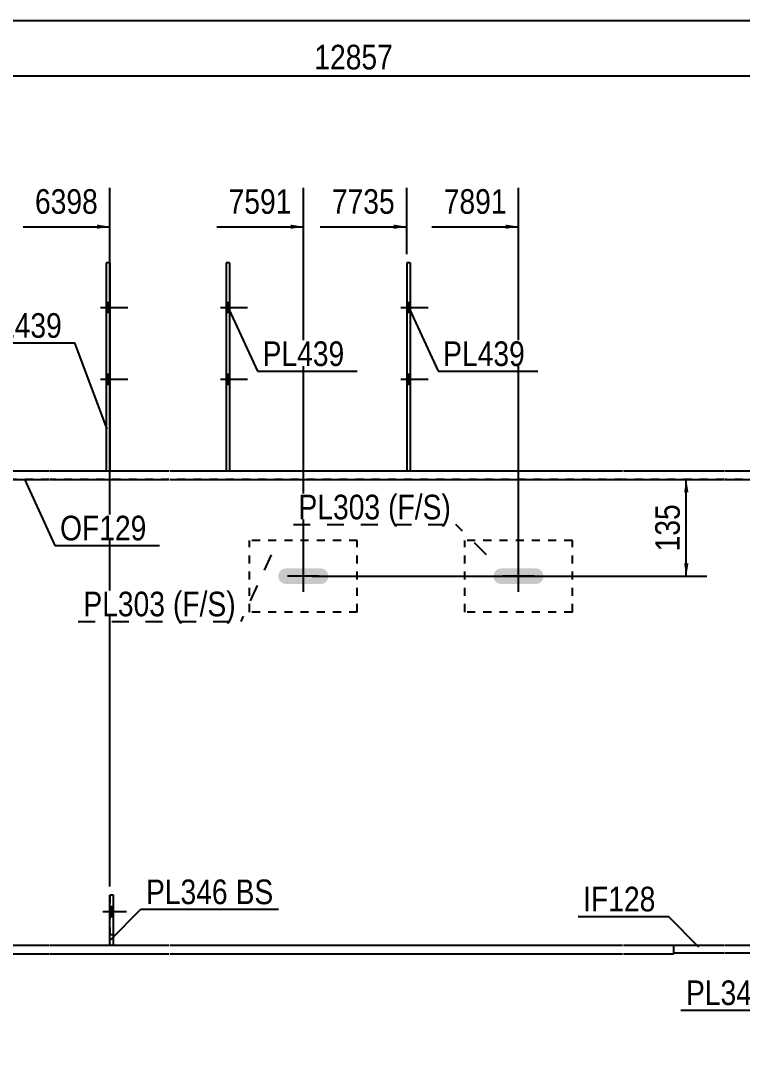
# Model space of a CAD drawing. Header units: millimetres. Extents: x -1012 to -610, y -190 to 87.
# Drawn here: x -854.6 to -770.8, y -34.2 to 86.6 of the extents above; entities that cross this region are included whole.
import ezdxf

# ---------------------------------------------------------------- set-up
doc = ezdxf.new("R2010")
doc.units = ezdxf.units.MM
doc.linetypes.add('DXK_LINE_DOT1', pattern=[1.8814, 0.9407, -0.9407])
doc.linetypes.add('DXK_LINE_DOT2', pattern=[3.9198, 1.9599, -1.9599])
doc.styles.add('Arial Narrow', font='ARIALN.TTF', dxfattribs={"height": 0.2})

# ---------------------------------------------------------------- blocks, each defined once
blk = doc.blocks.new('Unknown-628699867-1211')
at = {"color": 5, "linetype": 'Continuous'}
blk.add_line((-609.88, 86.63), (-1009.88, 86.63), dxfattribs=at)
blk = doc.blocks.new('Part-628699867-1730 - 1513')
at = {"color": 7, "linetype": 'DXK_LINE_DOT1'}
for p, q in [((-815.52, 26.25), (-828.02, 26.25)), ((-828.02, 17.92), (-828.02, 26.25)), ((-815.52, 17.92), (-815.52, 26.25)), ((-815.52, 17.92), (-828.02, 17.92))]:
    blk.add_line(p, q, dxfattribs=at)
blk = doc.blocks.new('Bolt-628699867-1556 - 1513')
at = {"linetype": 'Continuous'}
blk.add_hatch(color=3, dxfattribs=at).paths.add_polyline_path([(-799.62, 22.43), (-799.69, 22.08), (-799.62, 21.73), (-799.42, 21.43), (-799.13, 21.24), (-798.77, 21.17), (-794.77, 21.17), (-794.42, 21.24), (-794.13, 21.43), (-793.93, 21.73), (-793.86, 22.08), (-793.93, 22.43), (-794.13, 22.73), (-794.42, 22.93), (-794.77, 23), (-798.77, 23), (-799.13, 22.93), (-799.42, 22.73)])
at = {"color": 3, "linetype": 'Continuous'}
for p, q in [((-796.77, 20.25), (-796.77, 23.92)), ((-794.94, 22.08), (-798.61, 22.08))]:
    blk.add_line(p, q, dxfattribs=at)
blk = doc.blocks.new('Part-628699867-1939 - 1513')
at = {"color": 2, "linetype": 'Continuous'}
for p, q in [((-772.92, -20.83), (-778.76, -20.83)), ((-778.76, -20.83), (-778.76, -21.67)), ((-778.76, -21.67), (-772.92, -21.67)), ((-766.97, -20.83), (-772.82, -20.83)), ((-772.82, -21.67), (-766.99, -21.67)), ((-766.99, -21.67), (-751.55, -22.44)), ((-766.97, -20.83), (-751.55, -21.6)), ((-751.45, -22.96), (-739.78, -23.55)), ((-751.45, -23.8), (-739.78, -24.38)), ((-739.68, -26.5), (-725.85, -27.2)), ((-739.68, -27.34), (-725.85, -28.03)), ((-725.75, -32.1), (-712.17, -32.78)), ((-725.75, -32.93), (-712.17, -33.61)), ((-712.07, -32.89), (-703.25, -33.33)), ((-712.07, -33.73), (-703.29, -34.17)), ((-703.25, -33.33), (-703.29, -34.17))]:
    blk.add_line(p, q, dxfattribs=at)
blk = doc.blocks.new('Bolt-628699867-1557 - 1513')
at = {"linetype": 'Continuous'}
blk.add_hatch(color=3, dxfattribs=at).paths.add_polyline_path([(-824.62, 22.43), (-824.69, 22.08), (-824.62, 21.73), (-824.42, 21.43), (-824.13, 21.24), (-823.77, 21.17), (-819.77, 21.17), (-819.42, 21.24), (-819.13, 21.43), (-818.93, 21.73), (-818.86, 22.08), (-818.93, 22.43), (-819.13, 22.73), (-819.42, 22.93), (-819.77, 23), (-823.77, 23), (-824.13, 22.93), (-824.42, 22.73)])
at = {"color": 3, "linetype": 'Continuous'}
for p, q in [((-821.77, 20.25), (-821.77, 23.92)), ((-819.94, 22.08), (-823.61, 22.08))]:
    blk.add_line(p, q, dxfattribs=at)
blk = doc.blocks.new('Part-628699867-1720 - 1513')
at = {"color": 7, "linetype": 'DXK_LINE_DOT1'}
for p, q in [((-790.52, 26.25), (-803.02, 26.25)), ((-803.02, 17.92), (-803.02, 26.25)), ((-790.52, 17.92), (-790.52, 26.25)), ((-790.52, 17.92), (-803.02, 17.92))]:
    blk.add_line(p, q, dxfattribs=at)
blk = doc.blocks.new('Part-628699867-3206 - 1513')
at = {"color": 2, "linetype": 'Continuous'}
for p, q in [((-844.27, -20.81), (-844.27, -14.97)), ((-843.85, -14.97), (-844.27, -14.97)), ((-843.85, -20.81), (-843.85, -14.97)), ((-844.27, -20.81), (-843.85, -20.81))]:
    blk.add_line(p, q, dxfattribs=at)
at = {"color": 7, "linetype": 'DXK_LINE_DOT1'}
blk.add_line((-844.27, -19.56), (-843.85, -19.56), dxfattribs=at)
blk = doc.blocks.new('Part-628699867-1961 - 1513')
at = {"color": 2, "linetype": 'Continuous'}
for p, q in [((-890.67, -20.83), (-906.37, -20.83)), ((-906.37, -20.83), (-906.37, -21.83)), ((-876.74, -20.83), (-890.57, -20.83)), ((-863.05, -20.83), (-876.64, -20.83)), ((-851.29, -20.83), (-862.95, -20.83)), ((-837.35, -20.83), (-851.19, -20.83)), ((-784.69, -20.83), (-837.25, -20.83)), ((-778.76, -20.83), (-784.59, -20.83)), ((-778.76, -20.83), (-778.76, -21.83)), ((-890.67, -21.83), (-906.37, -21.83)), ((-876.74, -21.83), (-890.57, -21.83)), ((-863.05, -21.83), (-876.64, -21.83)), ((-851.29, -21.83), (-862.95, -21.83)), ((-837.35, -21.83), (-851.19, -21.83)), ((-784.69, -21.83), (-837.25, -21.83)), ((-778.76, -21.83), (-784.59, -21.83))]:
    blk.add_line(p, q, dxfattribs=at)
blk = doc.blocks.new('Part-628699867-1988 - 1513')
at = {"color": 2, "linetype": 'Continuous'}
blk.add_line((-896.5, 33.33), (-896.5, -20.83), dxfattribs=at)
at = {"color": 7, "linetype": 'DXK_LINE_DOT1'}
for p, q in [((-890.67, 33.33), (-896.5, 33.33)), ((-876.74, 33.33), (-890.57, 33.33)), ((-863.05, 33.33), (-876.64, 33.33)), ((-851.29, 33.33), (-862.95, 33.33)), ((-837.35, 33.33), (-851.19, 33.33)), ((-784.69, 33.33), (-837.25, 33.33)), ((-772.92, 33.33), (-784.59, 33.33)), ((-766.97, 33.33), (-772.82, 33.33)), ((-766.97, 33.33), (-766.97, -20.83)), ((-890.67, -20.83), (-896.5, -20.83)), ((-876.74, -20.83), (-890.57, -20.83)), ((-863.05, -20.83), (-876.64, -20.83)), ((-851.29, -20.83), (-862.95, -20.83)), ((-837.35, -20.83), (-851.19, -20.83)), ((-784.69, -20.83), (-837.25, -20.83)), ((-772.92, -20.83), (-784.59, -20.83)), ((-766.97, -20.83), (-772.82, -20.83))]:
    blk.add_line(p, q, dxfattribs=at)
blk = doc.blocks.new('Part-628699867-2037 - 1513')
at = {"color": 2, "linetype": 'Continuous'}
for p, q in [((-857.12, 34.33), (-851.29, 34.33)), ((-857.12, 34.33), (-857.12, 33.33)), ((-851.19, 34.33), (-837.35, 34.33)), ((-837.25, 34.33), (-784.69, 34.33)), ((-784.59, 34.33), (-772.92, 34.33)), ((-772.82, 34.33), (-751.55, 34.33)), ((-751.45, 34.33), (-745.62, 34.33)), ((-745.62, 34.33), (-745.62, 33.33)), ((-857.12, 33.33), (-851.29, 33.33)), ((-851.19, 33.33), (-837.35, 33.33)), ((-837.25, 33.33), (-784.69, 33.33)), ((-784.59, 33.33), (-772.92, 33.33)), ((-772.82, 33.33), (-751.55, 33.33)), ((-751.45, 33.33), (-745.62, 33.33))]:
    blk.add_line(p, q, dxfattribs=at)
blk = doc.blocks.new('Part-628699867-3176 - 1513')
at = {"color": 2, "linetype": 'Continuous'}
for p, q in [((-809.36, 58.5), (-809.77, 58.5)), ((-809.77, 58.5), (-809.77, 34.33)), ((-809.36, 58.5), (-809.36, 34.33))]:
    blk.add_line(p, q, dxfattribs=at)
at = {"color": 7, "linetype": 'DXK_LINE_DOT1'}
blk.add_line((-809.77, 34.33), (-809.36, 34.33), dxfattribs=at)
blk = doc.blocks.new('Part-628699867-3205 - 1513')
at = {"color": 2, "linetype": 'Continuous'}
for p, q in [((-844.27, 58.5), (-844.69, 58.5)), ((-844.69, 58.5), (-844.69, 34.33)), ((-844.27, 58.5), (-844.27, 34.33))]:
    blk.add_line(p, q, dxfattribs=at)
at = {"color": 7, "linetype": 'DXK_LINE_DOT1'}
blk.add_line((-844.69, 34.33), (-844.27, 34.33), dxfattribs=at)
blk = doc.blocks.new('Part-628699867-3209 - 1513')
at = {"color": 7, "linetype": 'DXK_LINE_DOT1'}
for p, q in [((-844.27, -14.97), (-844.27, -20.81)), ((-843.85, -14.97), (-844.27, -14.97)), ((-843.85, -20.81), (-843.85, -14.97)), ((-844.27, -20.81), (-843.85, -20.81))]:
    blk.add_line(p, q, dxfattribs=at)
blk = doc.blocks.new('Part-628699867-3212 - 1513')
at = {"color": 2, "linetype": 'Continuous'}
for p, q in [((-830.34, 58.5), (-830.75, 58.5)), ((-830.75, 58.5), (-830.75, 34.33)), ((-830.34, 58.5), (-830.34, 34.33))]:
    blk.add_line(p, q, dxfattribs=at)
at = {"color": 7, "linetype": 'DXK_LINE_DOT1'}
blk.add_line((-830.75, 34.33), (-830.34, 34.33), dxfattribs=at)
blk = doc.blocks.new('Bolt-628699867-3218 - 1513')
at = {"linetype": 'Continuous'}
for points in [[(-809.36, 52.75), (-809.36, 53.91), (-809.77, 53.91), (-809.77, 52.75)], [(-809.36, 52.75), (-809.36, 53.91), (-809.77, 53.91), (-809.77, 52.75)], [(-809.36, 44.41), (-809.36, 45.58), (-809.77, 45.58), (-809.77, 44.41)], [(-809.36, 44.41), (-809.36, 45.58), (-809.77, 45.58), (-809.77, 44.41)]]:
    blk.add_hatch(color=3, dxfattribs=at).paths.add_polyline_path(points)
at = {"color": 3, "linetype": 'Continuous'}
for p, q in [((-810.44, 53.33), (-807.27, 53.33)), ((-810.44, 53.33), (-807.27, 53.33)), ((-809.77, 53.91), (-809.36, 53.91)), ((-809.77, 53.91), (-809.36, 53.91)), ((-809.77, 52.75), (-809.36, 52.75)), ((-809.77, 52.75), (-809.36, 52.75)), ((-810.44, 45), (-807.27, 45)), ((-810.44, 45), (-807.27, 45)), ((-809.77, 45.58), (-809.36, 45.58)), ((-809.77, 45.58), (-809.36, 45.58)), ((-809.77, 44.41), (-809.36, 44.41)), ((-809.77, 44.41), (-809.36, 44.41))]:
    blk.add_line(p, q, dxfattribs=at)
blk = doc.blocks.new('Bolt-628699867-3247 - 1513')
at = {"linetype": 'Continuous'}
for points in [[(-844.27, 52.75), (-844.27, 53.91), (-844.69, 53.91), (-844.69, 52.75)], [(-844.27, 52.75), (-844.27, 53.91), (-844.69, 53.91), (-844.69, 52.75)], [(-844.27, 44.41), (-844.27, 45.58), (-844.69, 45.58), (-844.69, 44.41)], [(-844.27, 44.41), (-844.27, 45.58), (-844.69, 45.58), (-844.69, 44.41)]]:
    blk.add_hatch(color=3, dxfattribs=at).paths.add_polyline_path(points)
at = {"color": 3, "linetype": 'Continuous'}
for p, q in [((-845.35, 53.33), (-842.19, 53.33)), ((-845.35, 53.33), (-842.19, 53.33)), ((-844.69, 53.91), (-844.27, 53.91)), ((-844.69, 53.91), (-844.27, 53.91)), ((-844.69, 52.75), (-844.27, 52.75)), ((-844.69, 52.75), (-844.27, 52.75)), ((-845.35, 45), (-842.19, 45)), ((-845.35, 45), (-842.19, 45)), ((-844.69, 45.58), (-844.27, 45.58)), ((-844.69, 45.58), (-844.27, 45.58)), ((-844.69, 44.41), (-844.27, 44.41)), ((-844.69, 44.41), (-844.27, 44.41))]:
    blk.add_line(p, q, dxfattribs=at)
blk = doc.blocks.new('Bolt-628699867-3248 - 1513')
at = {"linetype": 'Continuous'}
blk.add_hatch(color=3, dxfattribs=at).paths.add_polyline_path([(-843.85, -17.47), (-843.85, -16.31), (-844.27, -16.31), (-844.27, -17.47)])
at = {"color": 3, "linetype": 'Continuous'}
for p, q in [((-845.06, -16.89), (-842.31, -16.89)), ((-844.27, -16.31), (-843.85, -16.31)), ((-844.27, -17.47), (-843.85, -17.47))]:
    blk.add_line(p, q, dxfattribs=at)
blk = doc.blocks.new('Bolt-628699867-3251 - 1513')
at = {"color": 3, "linetype": 'DXK_LINE_DOT2'}
for p, q in [((-845.06, -16.89), (-842.31, -16.89)), ((-844.27, -16.31), (-843.85, -16.31)), ((-844.27, -17.47), (-843.85, -17.47))]:
    blk.add_line(p, q, dxfattribs=at)
blk = doc.blocks.new('Bolt-628699867-3254 - 1513')
at = {"linetype": 'Continuous'}
for points in [[(-830.34, 52.75), (-830.34, 53.91), (-830.75, 53.91), (-830.75, 52.75)], [(-830.34, 52.75), (-830.34, 53.91), (-830.75, 53.91), (-830.75, 52.75)], [(-830.34, 44.41), (-830.34, 45.58), (-830.75, 45.58), (-830.75, 44.41)], [(-830.34, 44.41), (-830.34, 45.58), (-830.75, 45.58), (-830.75, 44.41)]]:
    blk.add_hatch(color=3, dxfattribs=at).paths.add_polyline_path(points)
at = {"color": 3, "linetype": 'Continuous'}
for p, q in [((-831.42, 53.33), (-828.25, 53.33)), ((-831.42, 53.33), (-828.25, 53.33)), ((-830.75, 53.91), (-830.34, 53.91)), ((-830.75, 53.91), (-830.34, 53.91)), ((-830.75, 52.75), (-830.34, 52.75)), ((-830.75, 52.75), (-830.34, 52.75)), ((-831.42, 45), (-828.25, 45)), ((-831.42, 45), (-828.25, 45)), ((-830.75, 45.58), (-830.34, 45.58)), ((-830.75, 45.58), (-830.34, 45.58)), ((-830.75, 44.41), (-830.34, 44.41)), ((-830.75, 44.41), (-830.34, 44.41))]:
    blk.add_line(p, q, dxfattribs=at)
blk = doc.blocks.new('StraightDimension-628699867-4076 - 1513')
at = {"linetype": 'Continuous'}
blk.add_hatch(color=7, dxfattribs=at).paths.add_polyline_path([(-823.27, 62.95), (-821.77, 62.7), (-823.27, 62.45)])
at = {"color": 7, "linetype": 'Continuous'}
for p, q in [((-821.77, 23.08), (-821.77, 67.2)), ((-831.84, 62.7), (-821.77, 62.7))]:
    blk.add_line(p, q, dxfattribs=at)
at = {"color": 0}
blk.add_wipeout([(-822.55, 63.6), (-822.55, 67.8), (-831.06, 67.8), (-831.06, 63.6)], dxfattribs=at)
at = {"color": 3, "style": 'Arial Narrow'}
blk.add_text('7591', height=2.863, dxfattribs=at).set_placement((-830.46, 64.2))
blk = doc.blocks.new('StraightDimension-628699867-6439 - 1513')
at = {"color": 7, "linetype": 'Continuous'}
blk.add_line((-1000, 80.23), (-631.85, 80.23), dxfattribs=at)
at = {"color": 0}
blk.add_wipeout([(-810.76, 80.38), (-810.76, 84.58), (-821.1, 84.58), (-821.1, 80.38)], dxfattribs=at)
at = {"color": 3, "style": 'Arial Narrow'}
blk.add_text('12857', height=2.863, dxfattribs=at).set_placement((-820.5, 80.98))
blk = doc.blocks.new('StraightDimension-628699867-4077 - 1513')
at = {"linetype": 'Continuous'}
blk.add_hatch(color=7, dxfattribs=at).paths.add_polyline_path([(-845.77, 62.95), (-844.27, 62.7), (-845.77, 62.45)])
at = {"color": 7, "linetype": 'Continuous'}
for p, q in [((-844.27, -13.97), (-844.27, 67.2)), ((-854.33, 62.7), (-844.27, 62.7))]:
    blk.add_line(p, q, dxfattribs=at)
at = {"color": 0}
blk.add_wipeout([(-845.04, 63.6), (-845.04, 67.8), (-853.56, 67.8), (-853.56, 63.6)], dxfattribs=at)
at = {"color": 3, "style": 'Arial Narrow'}
blk.add_text('6398', height=2.863, dxfattribs=at).set_placement((-852.96, 64.2))
blk = doc.blocks.new('StraightDimension-628699867-2388 - 1513')
at = {"linetype": 'Continuous'}
for points in [[(-777.53, 31.83), (-777.28, 33.33), (-777.03, 31.83)], [(-777.03, 23.58), (-777.28, 22.08), (-777.53, 23.58)]]:
    blk.add_hatch(color=7, dxfattribs=at).paths.add_polyline_path(points)
at = {"color": 7, "linetype": 'Continuous'}
for p, q in [((-789.34, 33.33), (-774.88, 33.33)), ((-777.28, 22.08), (-777.28, 33.33)), ((-820.77, 22.08), (-774.88, 22.08))]:
    blk.add_line(p, q, dxfattribs=at)
at = {"color": 0}
blk.add_wipeout([(-777.43, 31.05), (-781.63, 31.05), (-781.63, 24.37), (-777.43, 24.37)], dxfattribs=at)
at = {"color": 3, "style": 'Arial Narrow'}
blk.add_text('135', height=2.863, rotation=90.0002, dxfattribs=at).set_placement((-778.03, 24.97))
blk = doc.blocks.new('StraightDimension-628699867-4074 - 1513')
at = {"linetype": 'Continuous'}
blk.add_hatch(color=7, dxfattribs=at).paths.add_polyline_path([(-798.27, 62.95), (-796.77, 62.7), (-798.27, 62.45)])
at = {"color": 7, "linetype": 'Continuous'}
for p, q in [((-796.77, 23.08), (-796.77, 67.2)), ((-806.84, 62.7), (-796.77, 62.7))]:
    blk.add_line(p, q, dxfattribs=at)
at = {"color": 0}
blk.add_wipeout([(-797.55, 63.6), (-797.55, 67.8), (-806.06, 67.8), (-806.06, 63.6)], dxfattribs=at)
at = {"color": 3, "style": 'Arial Narrow'}
blk.add_text('7891', height=2.863, dxfattribs=at).set_placement((-805.46, 64.2))
blk = doc.blocks.new('StraightDimension-628699867-4075 - 1513')
at = {"linetype": 'Continuous'}
blk.add_hatch(color=7, dxfattribs=at).paths.add_polyline_path([(-811.27, 62.95), (-809.77, 62.7), (-811.27, 62.45)])
at = {"color": 7, "linetype": 'Continuous'}
for p, q in [((-809.77, 59.5), (-809.77, 67.2)), ((-819.84, 62.7), (-809.77, 62.7))]:
    blk.add_line(p, q, dxfattribs=at)
at = {"color": 0}
blk.add_wipeout([(-810.55, 63.6), (-810.55, 67.8), (-819.06, 67.8), (-819.06, 63.6)], dxfattribs=at)
at = {"color": 3, "style": 'Arial Narrow'}
blk.add_text('7735', height=2.863, dxfattribs=at).set_placement((-818.46, 64.2))
blk = doc.blocks.new('Mark-628699867-5999 - 1513')
at = {"color": 0}
for points in [[(-812.83, 28.69), (-812.83, 31.69), (-822.34, 31.69), (-822.34, 28.69)], [(-804.64, 28.69), (-804.64, 31.69), (-811.93, 31.69), (-811.93, 28.69)]]:
    blk.add_wipeout(points, dxfattribs=at)
for points in [[(-812.83, 28.69), (-812.83, 31.69), (-822.34, 31.69), (-822.34, 28.69)], [(-804.64, 28.69), (-804.64, 31.69), (-811.93, 31.69), (-811.93, 28.69)]]:
    blk.add_wipeout(points, dxfattribs=at)
at = {"color": 7, "linetype": 'DXK_LINE_DOT2'}
for p in [(-822.94, 28.09), (-800.5, 24.56)]:
    blk.add_line(p, (-804.04, 28.09), dxfattribs=at)
at = {"color": 3, "style": 'Arial Narrow'}
for s, p in [('PL303', (-822.34, 28.69)), ('(F/', (-811.93, 28.69)), ('S)', (-807.92, 28.69))]:
    blk.add_text(s, height=2.863, dxfattribs=at).set_placement(p)
blk = doc.blocks.new('MarkSet-628699867-5729 - 1513')
at = {"color": 0}
for points in [[(-767.81, -27.76), (-767.81, -24.76), (-777.31, -24.76), (-777.31, -27.76)], [(-762.53, -27.76), (-762.53, -24.76), (-766.91, -24.76), (-766.91, -27.76)]]:
    blk.add_wipeout(points, dxfattribs=at)
for points in [[(-767.81, -27.76), (-767.81, -24.76), (-777.31, -24.76), (-777.31, -27.76)], [(-762.53, -27.76), (-762.53, -24.76), (-766.91, -24.76), (-766.91, -27.76)]]:
    blk.add_wipeout(points, dxfattribs=at)
at = {"color": 7, "linetype": 'Continuous'}
for p in [(-758.39, -20.62), (-777.91, -28.36)]:
    blk.add_line(p, (-761.93, -28.36), dxfattribs=at)
at = {"color": 3, "style": 'Arial Narrow'}
for s, p in [('PL346', (-777.31, -27.76)), ('BS', (-766.91, -27.76))]:
    blk.add_text(s, height=2.863, dxfattribs=at).set_placement(p)
blk = doc.blocks.new('MarkSet-628699867-5740 - 1513')
at = {"color": 0}
for points in [[(-830.55, -16.03), (-830.55, -13.03), (-840.06, -13.03), (-840.06, -16.03)], [(-825.27, -16.03), (-825.27, -13.03), (-829.65, -13.03), (-829.65, -16.03)]]:
    blk.add_wipeout(points, dxfattribs=at)
for points in [[(-830.55, -16.03), (-830.55, -13.03), (-840.06, -13.03), (-840.06, -16.03)], [(-825.27, -16.03), (-825.27, -13.03), (-829.65, -13.03), (-829.65, -16.03)]]:
    blk.add_wipeout(points, dxfattribs=at)
at = {"color": 7, "linetype": 'Continuous'}
for p, q in [((-844.19, -20.16), (-840.66, -16.63)), ((-840.66, -16.63), (-824.67, -16.63))]:
    blk.add_line(p, q, dxfattribs=at)
at = {"color": 3, "style": 'Arial Narrow'}
for s, p in [('PL346', (-840.06, -16.03)), ('BS', (-829.65, -16.03))]:
    blk.add_text(s, height=2.863, dxfattribs=at).set_placement(p)
blk = doc.blocks.new('Mark-628699867-5781 - 1513')
at = {"color": 7, "linetype": 'Continuous'}
blk.add_line((-775.82, -21.01), (-779.36, -17.47), dxfattribs=at)
at = {"color": 0}
blk.add_wipeout([(-780.86, -16.87), (-780.86, -13.87), (-789.26, -13.87), (-789.26, -16.87)], dxfattribs=at)
blk.add_wipeout([(-780.86, -16.87), (-780.86, -13.87), (-789.26, -13.87), (-789.26, -16.87)], dxfattribs=at)
at = {"color": 7, "linetype": 'Continuous'}
blk.add_line((-789.86, -17.47), (-779.36, -17.47), dxfattribs=at)
at = {"color": 3, "style": 'Arial Narrow'}
blk.add_text('IF128', height=2.863, dxfattribs=at).set_placement((-789.26, -16.87))
blk = doc.blocks.new('Mark-628699867-5799 - 1513')
at = {"color": 0}
blk.add_wipeout([(-840, 26.25), (-840, 29.25), (-850.05, 29.25), (-850.05, 26.25)], dxfattribs=at)
blk.add_wipeout([(-840, 26.25), (-840, 29.25), (-850.05, 29.25), (-850.05, 26.25)], dxfattribs=at)
at = {"color": 7, "linetype": 'Continuous'}
for p, q in [((-854.18, 33.38), (-850.65, 25.65)), ((-850.65, 25.65), (-838.5, 25.65))]:
    blk.add_line(p, q, dxfattribs=at)
at = {"color": 3, "style": 'Arial Narrow'}
blk.add_text('OF129', height=2.863, dxfattribs=at).set_placement((-850.05, 26.25))
blk = doc.blocks.new('Mark-628699867-5820 - 1513')
at = {"color": 0}
blk.add_wipeout([(-796.03, 46.51), (-796.03, 49.51), (-805.53, 49.51), (-805.53, 46.51)], dxfattribs=at)
blk.add_wipeout([(-796.03, 46.51), (-796.03, 49.51), (-805.53, 49.51), (-805.53, 46.51)], dxfattribs=at)
at = {"color": 7, "linetype": 'Continuous'}
for p, q in [((-809.67, 53.64), (-806.13, 45.91)), ((-806.13, 45.91), (-794.53, 45.91))]:
    blk.add_line(p, q, dxfattribs=at)
at = {"color": 3, "style": 'Arial Narrow'}
blk.add_text('PL439', height=2.863, dxfattribs=at).set_placement((-805.53, 46.51))
blk = doc.blocks.new('Mark-628699867-5835 - 1513')
at = {"color": 7, "linetype": 'Continuous'}
blk.add_line((-844.58, 39.19), (-848.33, 49.19), dxfattribs=at)
at = {"color": 0}
blk.add_wipeout([(-849.83, 49.79), (-849.83, 52.79), (-859.33, 52.79), (-859.33, 49.79)], dxfattribs=at)
blk.add_wipeout([(-849.83, 49.79), (-849.83, 52.79), (-859.33, 52.79), (-859.33, 49.79)], dxfattribs=at)
at = {"color": 7, "linetype": 'Continuous'}
blk.add_line((-859.93, 49.19), (-848.33, 49.19), dxfattribs=at)
at = {"color": 3, "style": 'Arial Narrow'}
blk.add_text('PL439', height=2.863, dxfattribs=at).set_placement((-859.33, 49.79))
blk = doc.blocks.new('Mark-628699867-5838 - 1513')
at = {"color": 0}
blk.add_wipeout([(-817.01, 46.51), (-817.01, 49.51), (-826.51, 49.51), (-826.51, 46.51)], dxfattribs=at)
blk.add_wipeout([(-817.01, 46.51), (-817.01, 49.51), (-826.51, 49.51), (-826.51, 46.51)], dxfattribs=at)
at = {"color": 7, "linetype": 'Continuous'}
for p, q in [((-830.65, 53.64), (-827.11, 45.91)), ((-827.11, 45.91), (-815.51, 45.91))]:
    blk.add_line(p, q, dxfattribs=at)
at = {"color": 3, "style": 'Arial Narrow'}
blk.add_text('PL439', height=2.863, dxfattribs=at).set_placement((-826.51, 46.51))
blk = doc.blocks.new('Mark-628699867-6002 - 1513')
at = {"color": 0}
for points in [[(-837.83, 17.42), (-837.83, 20.42), (-847.34, 20.42), (-847.34, 17.42)], [(-829.64, 17.42), (-829.64, 20.42), (-836.93, 20.42), (-836.93, 17.42)]]:
    blk.add_wipeout(points, dxfattribs=at)
for points in [[(-837.83, 17.42), (-837.83, 20.42), (-847.34, 20.42), (-847.34, 17.42)], [(-829.64, 17.42), (-829.64, 20.42), (-836.93, 20.42), (-836.93, 17.42)]]:
    blk.add_wipeout(points, dxfattribs=at)
at = {"color": 7, "linetype": 'DXK_LINE_DOT2'}
for p in [(-825.5, 24.56), (-847.94, 16.82)]:
    blk.add_line(p, (-829.04, 16.82), dxfattribs=at)
at = {"color": 3, "style": 'Arial Narrow'}
for s, p in [('PL303', (-847.34, 17.42)), ('(F/', (-836.93, 17.42)), ('S)', (-832.92, 17.42))]:
    blk.add_text(s, height=2.863, dxfattribs=at).set_placement(p)

msp = doc.modelspace()

# ---------------------------------------------------------------- block references
for name in ['Unknown-628699867-1211', 'Part-628699867-3205 - 1513', 'Part-628699867-3212 - 1513', 'Part-628699867-3176 - 1513', 'Bolt-628699867-3247 - 1513', 'Bolt-628699867-3254 - 1513', 'Bolt-628699867-3218 - 1513', 'Part-628699867-2037 - 1513', 'Part-628699867-1988 - 1513', 'Part-628699867-1730 - 1513', 'Part-628699867-1720 - 1513', 'Bolt-628699867-1557 - 1513', 'Bolt-628699867-1556 - 1513', 'Part-628699867-3206 - 1513', 'Part-628699867-3209 - 1513', 'Bolt-628699867-3248 - 1513', 'Bolt-628699867-3251 - 1513', 'Part-628699867-1961 - 1513', 'Part-628699867-1939 - 1513']:
    msp.add_blockref(name, (0, 0))

# ---------------------------------------------------------------- next in the draw order: block references
for name in ['StraightDimension-628699867-4076 - 1513', 'MarkSet-628699867-5729 - 1513']:
    msp.add_blockref(name, (0, 0))

# ---------------------------------------------------------------- next in the draw order: block references
for name in ['StraightDimension-628699867-6439 - 1513', 'Mark-628699867-5781 - 1513']:
    msp.add_blockref(name, (0, 0))

# ---------------------------------------------------------------- next in the draw order: block references
for name in ['StraightDimension-628699867-4077 - 1513', 'StraightDimension-628699867-4075 - 1513', 'Mark-628699867-5838 - 1513', 'StraightDimension-628699867-2388 - 1513']:
    msp.add_blockref(name, (0, 0))

# ---------------------------------------------------------------- next in the draw order: block references
for name in ['StraightDimension-628699867-4074 - 1513', 'Mark-628699867-5835 - 1513', 'Mark-628699867-5799 - 1513', 'Mark-628699867-6002 - 1513', 'MarkSet-628699867-5740 - 1513']:
    msp.add_blockref(name, (0, 0))

# ---------------------------------------------------------------- next in the draw order: block references
for name in ['Mark-628699867-5820 - 1513', 'Mark-628699867-5999 - 1513']:
    msp.add_blockref(name, (0, 0))

doc.saveas('drawing.dxf')
